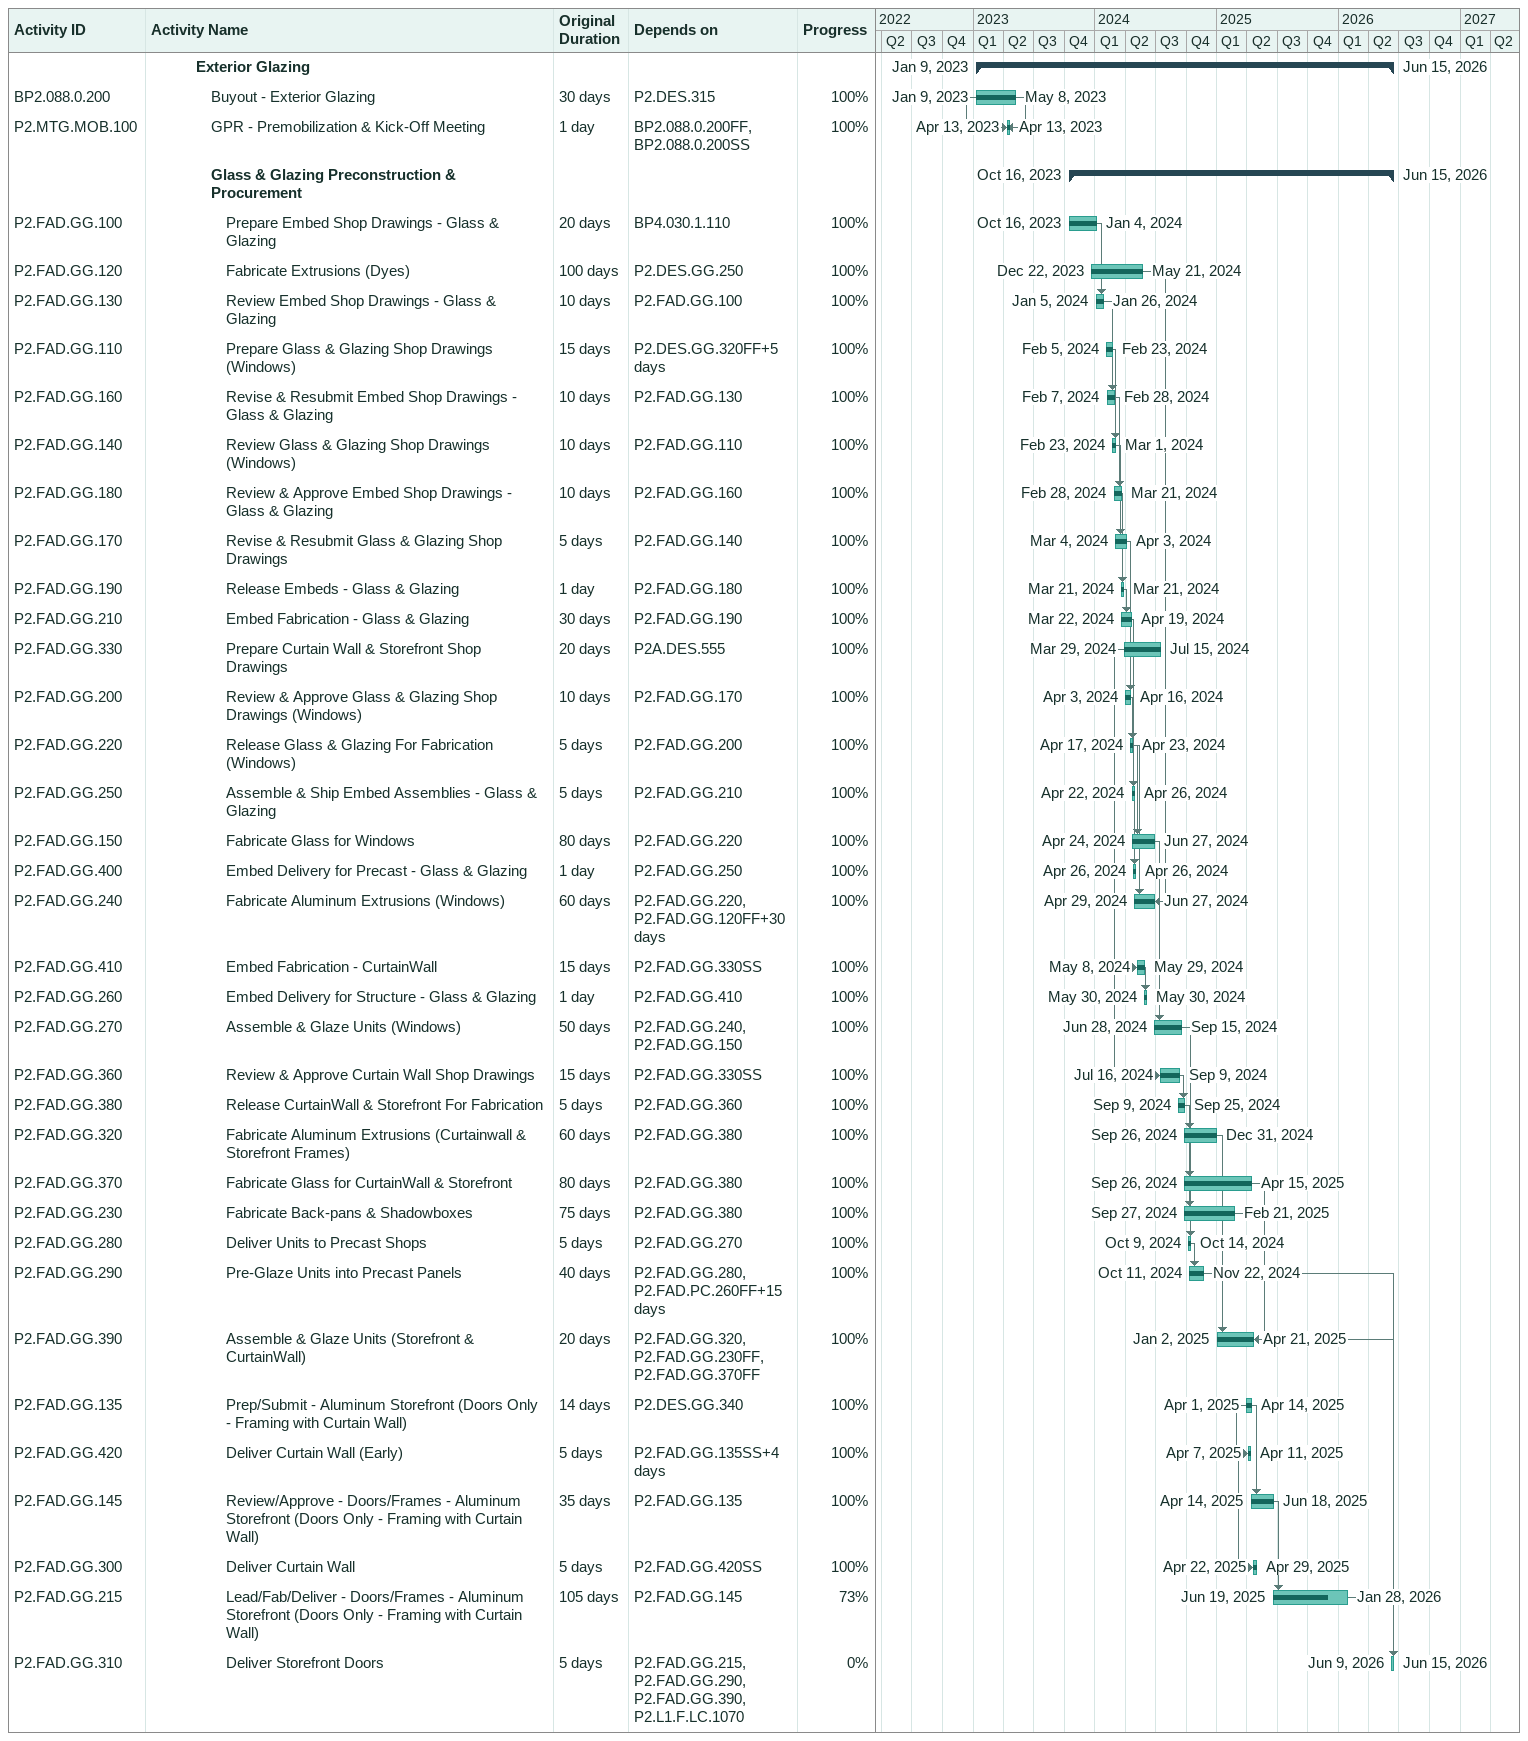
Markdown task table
| ID | Level | Task | Original duration | Start | Finish | Predecessors | % complete |
|---|---|---|---|---|---|---|---|
|  | 4 | **Exterior Glazing** |  | 2023-01-09 | 2026-06-15 |  |  |
| BP2.088.0.200 | 5 | Buyout - Exterior Glazing | 30d | 2023-01-09 | 2023-05-08 | P2.DES.315 | 100 |
| P2.MTG.MOB.100 | 5 | GPR - Premobilization & Kick-Off Meeting | 1d | 2023-04-13 | 2023-04-13 | BP2.088.0.200FF, BP2.088.0.200SS | 100 |
|  | 5 | **Glass & Glazing Preconstruction & Procurement** |  | 2023-10-16 | 2026-06-15 |  |  |
| P2.FAD.GG.100 | 6 | Prepare Embed Shop Drawings - Glass & Glazing | 20d | 2023-10-16 | 2024-01-04 | BP4.030.1.110 | 100 |
| P2.FAD.GG.120 | 6 | Fabricate Extrusions (Dyes) | 100d | 2023-12-22 | 2024-05-21 | P2.DES.GG.250 | 100 |
| P2.FAD.GG.130 | 6 | Review Embed Shop Drawings - Glass & Glazing | 10d | 2024-01-05 | 2024-01-26 | P2.FAD.GG.100 | 100 |
| P2.FAD.GG.110 | 6 | Prepare Glass & Glazing Shop Drawings (Windows) | 15d | 2024-02-05 | 2024-02-23 | P2.DES.GG.320FF+5d | 100 |
| P2.FAD.GG.160 | 6 | Revise & Resubmit Embed Shop Drawings - Glass & Glazing | 10d | 2024-02-07 | 2024-02-28 | P2.FAD.GG.130 | 100 |
| P2.FAD.GG.140 | 6 | Review Glass & Glazing Shop Drawings (Windows) | 10d | 2024-02-23 | 2024-03-01 | P2.FAD.GG.110 | 100 |
| P2.FAD.GG.180 | 6 | Review & Approve Embed Shop Drawings - Glass & Glazing | 10d | 2024-02-28 | 2024-03-21 | P2.FAD.GG.160 | 100 |
| P2.FAD.GG.170 | 6 | Revise & Resubmit Glass & Glazing Shop Drawings | 5d | 2024-03-04 | 2024-04-03 | P2.FAD.GG.140 | 100 |
| P2.FAD.GG.190 | 6 | Release Embeds - Glass & Glazing | 1d | 2024-03-21 | 2024-03-21 | P2.FAD.GG.180 | 100 |
| P2.FAD.GG.210 | 6 | Embed Fabrication - Glass & Glazing | 30d | 2024-03-22 | 2024-04-19 | P2.FAD.GG.190 | 100 |
| P2.FAD.GG.330 | 6 | Prepare Curtain Wall & Storefront Shop Drawings | 20d | 2024-03-29 | 2024-07-15 | P2A.DES.555 | 100 |
| P2.FAD.GG.200 | 6 | Review & Approve Glass & Glazing Shop Drawings (Windows) | 10d | 2024-04-03 | 2024-04-16 | P2.FAD.GG.170 | 100 |
| P2.FAD.GG.220 | 6 | Release Glass & Glazing For Fabrication (Windows) | 5d | 2024-04-17 | 2024-04-23 | P2.FAD.GG.200 | 100 |
| P2.FAD.GG.250 | 6 | Assemble & Ship Embed Assemblies - Glass & Glazing | 5d | 2024-04-22 | 2024-04-26 | P2.FAD.GG.210 | 100 |
| P2.FAD.GG.150 | 6 | Fabricate Glass for Windows | 80d | 2024-04-24 | 2024-06-27 | P2.FAD.GG.220 | 100 |
| P2.FAD.GG.400 | 6 | Embed Delivery for Precast - Glass & Glazing | 1d | 2024-04-26 | 2024-04-26 | P2.FAD.GG.250 | 100 |
| P2.FAD.GG.240 | 6 | Fabricate Aluminum Extrusions (Windows) | 60d | 2024-04-29 | 2024-06-27 | P2.FAD.GG.220, P2.FAD.GG.120FF+30d | 100 |
| P2.FAD.GG.410 | 6 | Embed Fabrication - CurtainWall | 15d | 2024-05-08 | 2024-05-29 | P2.FAD.GG.330SS | 100 |
| P2.FAD.GG.260 | 6 | Embed Delivery for Structure - Glass & Glazing | 1d | 2024-05-30 | 2024-05-30 | P2.FAD.GG.410 | 100 |
| P2.FAD.GG.270 | 6 | Assemble & Glaze Units (Windows) | 50d | 2024-06-28 | 2024-09-15 | P2.FAD.GG.240, P2.FAD.GG.150 | 100 |
| P2.FAD.GG.360 | 6 | Review & Approve Curtain Wall Shop Drawings | 15d | 2024-07-16 | 2024-09-09 | P2.FAD.GG.330SS | 100 |
| P2.FAD.GG.380 | 6 | Release CurtainWall & Storefront For Fabrication | 5d | 2024-09-09 | 2024-09-25 | P2.FAD.GG.360 | 100 |
| P2.FAD.GG.320 | 6 | Fabricate Aluminum Extrusions (Curtainwall & Storefront Frames) | 60d | 2024-09-26 | 2024-12-31 | P2.FAD.GG.380 | 100 |
| P2.FAD.GG.370 | 6 | Fabricate Glass for CurtainWall & Storefront | 80d | 2024-09-26 | 2025-04-15 | P2.FAD.GG.380 | 100 |
| P2.FAD.GG.230 | 6 | Fabricate Back-pans & Shadowboxes | 75d | 2024-09-27 | 2025-02-21 | P2.FAD.GG.380 | 100 |
| P2.FAD.GG.280 | 6 | Deliver Units to Precast Shops | 5d | 2024-10-09 | 2024-10-14 | P2.FAD.GG.270 | 100 |
| P2.FAD.GG.290 | 6 | Pre-Glaze Units into Precast Panels | 40d | 2024-10-11 | 2024-11-22 | P2.FAD.GG.280, P2.FAD.PC.260FF+15d | 100 |
| P2.FAD.GG.390 | 6 | Assemble & Glaze Units (Storefront & CurtainWall) | 20d | 2025-01-02 | 2025-04-21 | P2.FAD.GG.320, P2.FAD.GG.230FF, P2.FAD.GG.370FF | 100 |
| P2.FAD.GG.135 | 6 | Prep/Submit - Aluminum Storefront (Doors Only - Framing with Curtain Wall) | 14d | 2025-04-01 | 2025-04-14 | P2.DES.GG.340 | 100 |
| P2.FAD.GG.420 | 6 | Deliver Curtain Wall (Early) | 5d | 2025-04-07 | 2025-04-11 | P2.FAD.GG.135SS+4d | 100 |
| P2.FAD.GG.145 | 6 | Review/Approve - Doors/Frames - Aluminum Storefront (Doors Only - Framing with Curtain Wall) | 35d | 2025-04-14 | 2025-06-18 | P2.FAD.GG.135 | 100 |
| P2.FAD.GG.300 | 6 | Deliver Curtain Wall | 5d | 2025-04-22 | 2025-04-29 | P2.FAD.GG.420SS | 100 |
| P2.FAD.GG.215 | 6 | Lead/Fab/Deliver - Doors/Frames - Aluminum Storefront (Doors Only - Framing with Curtain Wall) | 105d | 2025-06-19 | 2026-01-28 | P2.FAD.GG.145 | 73 |
| P2.FAD.GG.310 | 6 | Deliver Storefront Doors | 5d | 2026-06-09 | 2026-06-15 | P2.FAD.GG.215, P2.FAD.GG.290, P2.FAD.GG.390, P2.L1.F.LC.1070 | 0 |
